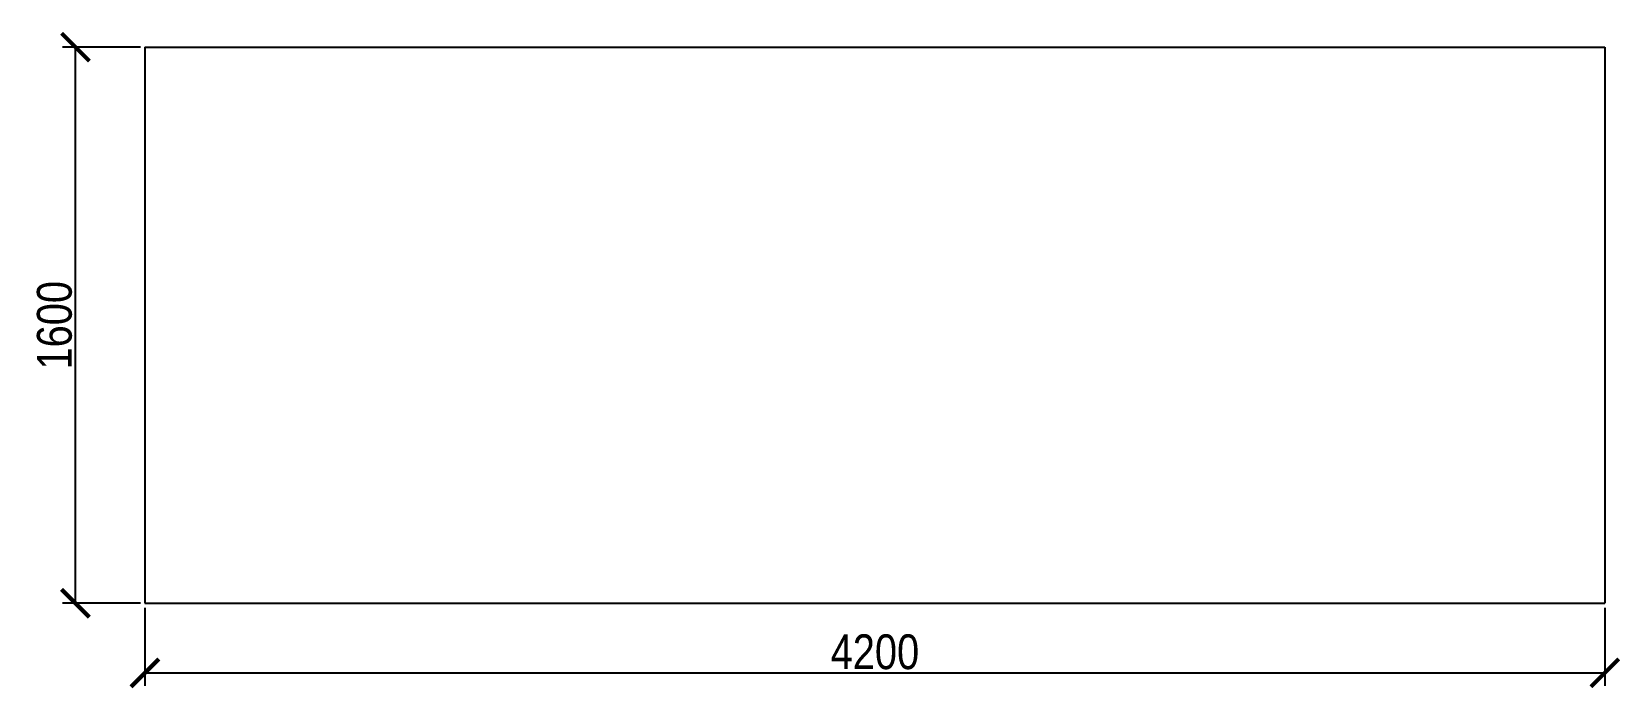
# Model space of a CAD drawing. Header units: metres. Extents: x -60 to 14.4, y -60.4 to 18.4.
# Drawn here: x -31.26 to 14.44, y -0.44 to 18.44 of the extents above; entities outside this region: 1.
import ezdxf

# ---------------------------------------------------------------- set-up
doc = ezdxf.new("R2010")
doc.units = ezdxf.units.M
doc.layers.add('WINDOW', color=7, linetype='Continuous')
doc.styles.add('OpenSansCondensed-Light', font='OpenSansCondensed-Light.ttf')
doc.dimstyles.new('EZDXF', dxfattribs={"dimtxt": 0.25, "dimasz": 0.175, "dimexe": 0.375, "dimexo": 0.125, "dimgap": 0.1, "dimtad": 1, "dimlfac": 100, "dimzin": 12, "dimdsep": 46, "dimtxsty": 'OpenSansCondensed-Light', "dimblk": 'ARCHTICK', "dimcen": 2.5, "dimazin": 3, "dimtfac": 0.5, "dimtmove": 2, "dimatfit": 3})

# ---------------------------------------------------------------- blocks, each defined once
blk = doc.blocks.new('_ARCHTICK')
at = {"color": 0, "linetype": 'BYBLOCK', "const_width": 0.15}
blk.add_lwpolyline([(-0.5, -0.5), (0.5, 0.5)], dxfattribs=at)

msp = doc.modelspace()

# ---------------------------------------------------------------- linework, layer by layer
at = {"layer": 'WINDOW'}
for points in [[(-28, 18), (-28, 17.8), (-28, 17.6), (-28, 17.4), (-28, 17.2), (-28, 17), (-28, 16.8), (-28, 16.6), (-28, 16.4), (-28, 16.2), (-28, 16), (-28, 15.8), (-28, 15.6), (-28, 15.4), (-28, 15.2), (-28, 15), (-28, 14.8), (-28, 14.6), (-28, 14.4), (-28, 14.2), (-28, 14), (-28, 13.8), (-28, 13.6), (-28, 13.4), (-28, 13.2), (-28, 13), (-28, 12.8), (-28, 12.6), (-28, 12.4), (-28, 12.2), (-28, 12), (-28, 11.8), (-28, 11.6), (-28, 11.4), (-28, 11.2), (-28, 11), (-28, 10.8), (-28, 10.6), (-28, 10.4), (-28, 10.2), (-28, 10), (-28, 9.8), (-28, 9.6), (-28, 9.4), (-28, 9.2), (-28, 9), (-28, 8.8), (-28, 8.6), (-28, 8.4), (-28, 8.2), (-28, 8), (-28, 7.8), (-28, 7.6), (-28, 7.4), (-28, 7.2), (-28, 7), (-28, 6.8), (-28, 6.6), (-28, 6.4), (-28, 6.2), (-28, 6), (-28, 5.8), (-28, 5.6), (-28, 5.4), (-28, 5.2), (-28, 5), (-28, 4.8), (-28, 4.6), (-28, 4.4), (-28, 4.2), (-28, 4), (-28, 3.8), (-28, 3.6), (-28, 3.4), (-28, 3.2), (-28, 3), (-28, 2.8), (-28, 2.6), (-28, 2.4), (-28, 2.2), (-28, 2)], [(-28, 18), (-27.8, 18), (-27.6, 18), (-27.4, 18), (-27.2, 18), (-27, 18), (-26.8, 18), (-26.6, 18), (-26.4, 18), (-26.2, 18), (-26, 18), (-25.8, 18), (-25.6, 18), (-25.4, 18), (-25.2, 18), (-25, 18), (-24.8, 18), (-24.6, 18), (-24.4, 18), (-24.2, 18), (-24, 18), (-23.8, 18), (-23.6, 18), (-23.4, 18), (-23.2, 18), (-23, 18), (-22.8, 18), (-22.6, 18), (-22.4, 18), (-22.2, 18), (-22, 18), (-21.8, 18), (-21.6, 18), (-21.4, 18), (-21.2, 18), (-21, 18), (-20.8, 18), (-20.6, 18), (-20.4, 18), (-20.2, 18), (-20, 18), (-19.8, 18), (-19.6, 18), (-19.4, 18), (-19.2, 18), (-19, 18), (-18.8, 18), (-18.6, 18), (-18.4, 18), (-18.2, 18), (-18, 18), (-17.8, 18), (-17.6, 18), (-17.4, 18), (-17.2, 18), (-17, 18), (-16.8, 18), (-16.6, 18), (-16.4, 18), (-16.2, 18), (-16, 18), (-15.8, 18), (-15.6, 18), (-15.4, 18), (-15.2, 18), (-15, 18), (-14.8, 18), (-14.6, 18), (-14.4, 18), (-14.2, 18), (-14, 18), (-13.8, 18), (-13.6, 18), (-13.4, 18), (-13.2, 18), (-13, 18), (-12.8, 18), (-12.6, 18), (-12.4, 18), (-12.2, 18), (-12, 18), (-11.8, 18), (-11.6, 18), (-11.4, 18), (-11.2, 18), (-11, 18), (-10.8, 18), (-10.6, 18), (-10.4, 18), (-10.2, 18), (-10, 18), (-9.8, 18), (-9.6, 18), (-9.4, 18), (-9.2, 18), (-9, 18), (-8.8, 18), (-8.6, 18), (-8.4, 18), (-8.2, 18), (-8, 18), (-7.8, 18), (-7.6, 18), (-7.4, 18), (-7.2, 18), (-7, 18), (-6.8, 18), (-6.6, 18), (-6.4, 18), (-6.2, 18), (-6, 18), (-5.8, 18), (-5.6, 18), (-5.4, 18), (-5.2, 18), (-5, 18), (-4.8, 18), (-4.6, 18), (-4.4, 18), (-4.2, 18), (-4, 18), (-3.8, 18), (-3.6, 18), (-3.4, 18), (-3.2, 18), (-3, 18), (-2.8, 18), (-2.6, 18), (-2.4, 18), (-2.2, 18), (-2, 18), (-1.8, 18), (-1.6, 18), (-1.4, 18), (-1.2, 18), (-1, 18), (-0.8, 18), (-0.6, 18), (-0.4, 18), (-0.2, 18), (0, 18), (0.2, 18), (0.4, 18), (0.6, 18), (0.8, 18), (1, 18), (1.2, 18), (1.4, 18), (1.6, 18), (1.8, 18), (2, 18), (2.2, 18), (2.4, 18), (2.6, 18), (2.8, 18), (3, 18), (3.2, 18), (3.4, 18), (3.6, 18), (3.8, 18), (4, 18), (4.2, 18), (4.4, 18), (4.6, 18), (4.8, 18), (5, 18), (5.2, 18), (5.4, 18), (5.6, 18), (5.8, 18), (6, 18), (6.2, 18), (6.4, 18), (6.6, 18), (6.8, 18), (7, 18), (7.2, 18), (7.4, 18), (7.6, 18), (7.8, 18), (8, 18), (8.2, 18), (8.4, 18), (8.6, 18), (8.8, 18), (9, 18), (9.2, 18), (9.4, 18), (9.6, 18), (9.8, 18), (10, 18), (10.2, 18), (10.4, 18), (10.6, 18), (10.8, 18), (11, 18), (11.2, 18), (11.4, 18), (11.6, 18), (11.8, 18), (12, 18), (12.2, 18), (12.4, 18), (12.6, 18), (12.8, 18), (13, 18), (13.2, 18), (13.4, 18), (13.6, 18), (13.8, 18), (14, 18)], [(14, 18), (14, 17.8), (14, 17.6), (14, 17.4), (14, 17.2), (14, 17), (14, 16.8), (14, 16.6), (14, 16.4), (14, 16.2), (14, 16), (14, 15.8), (14, 15.6), (14, 15.4), (14, 15.2), (14, 15), (14, 14.8), (14, 14.6), (14, 14.4), (14, 14.2), (14, 14), (14, 13.8), (14, 13.6), (14, 13.4), (14, 13.2), (14, 13), (14, 12.8), (14, 12.6), (14, 12.4), (14, 12.2), (14, 12), (14, 11.8), (14, 11.6), (14, 11.4), (14, 11.2), (14, 11), (14, 10.8), (14, 10.6), (14, 10.4), (14, 10.2), (14, 10), (14, 9.8), (14, 9.6), (14, 9.4), (14, 9.2), (14, 9), (14, 8.8), (14, 8.6), (14, 8.4), (14, 8.2), (14, 8), (14, 7.8), (14, 7.6), (14, 7.4), (14, 7.2), (14, 7), (14, 6.8), (14, 6.6), (14, 6.4), (14, 6.2), (14, 6), (14, 5.8), (14, 5.6), (14, 5.4), (14, 5.2), (14, 5), (14, 4.8), (14, 4.6), (14, 4.4), (14, 4.2), (14, 4), (14, 3.8), (14, 3.6), (14, 3.4), (14, 3.2), (14, 3), (14, 2.8), (14, 2.6), (14, 2.4), (14, 2.2), (14, 2)], [(-28, 2), (-27.8, 2), (-27.6, 2), (-27.4, 2), (-27.2, 2), (-27, 2), (-26.8, 2), (-26.6, 2), (-26.4, 2), (-26.2, 2), (-26, 2), (-25.8, 2), (-25.6, 2), (-25.4, 2), (-25.2, 2), (-25, 2), (-24.8, 2), (-24.6, 2), (-24.4, 2), (-24.2, 2), (-24, 2), (-23.8, 2), (-23.6, 2), (-23.4, 2), (-23.2, 2), (-23, 2), (-22.8, 2), (-22.6, 2), (-22.4, 2), (-22.2, 2), (-22, 2), (-21.8, 2), (-21.6, 2), (-21.4, 2), (-21.2, 2), (-21, 2), (-20.8, 2), (-20.6, 2), (-20.4, 2), (-20.2, 2), (-20, 2), (-19.8, 2), (-19.6, 2), (-19.4, 2), (-19.2, 2), (-19, 2), (-18.8, 2), (-18.6, 2), (-18.4, 2), (-18.2, 2), (-18, 2), (-17.8, 2), (-17.6, 2), (-17.4, 2), (-17.2, 2), (-17, 2), (-16.8, 2), (-16.6, 2), (-16.4, 2), (-16.2, 2), (-16, 2), (-15.8, 2), (-15.6, 2), (-15.4, 2), (-15.2, 2), (-15, 2), (-14.8, 2), (-14.6, 2), (-14.4, 2), (-14.2, 2), (-14, 2), (-13.8, 2), (-13.6, 2), (-13.4, 2), (-13.2, 2), (-13, 2), (-12.8, 2), (-12.6, 2), (-12.4, 2), (-12.2, 2), (-12, 2), (-11.8, 2), (-11.6, 2), (-11.4, 2), (-11.2, 2), (-11, 2), (-10.8, 2), (-10.6, 2), (-10.4, 2), (-10.2, 2), (-10, 2), (-9.8, 2), (-9.6, 2), (-9.4, 2), (-9.2, 2), (-9, 2), (-8.8, 2), (-8.6, 2), (-8.4, 2), (-8.2, 2), (-8, 2), (-7.8, 2), (-7.6, 2), (-7.4, 2), (-7.2, 2), (-7, 2), (-6.8, 2), (-6.6, 2), (-6.4, 2), (-6.2, 2), (-6, 2), (-5.8, 2), (-5.6, 2), (-5.4, 2), (-5.2, 2), (-5, 2), (-4.8, 2), (-4.6, 2), (-4.4, 2), (-4.2, 2), (-4, 2), (-3.8, 2), (-3.6, 2), (-3.4, 2), (-3.2, 2), (-3, 2), (-2.8, 2), (-2.6, 2), (-2.4, 2), (-2.2, 2), (-2, 2), (-1.8, 2), (-1.6, 2), (-1.4, 2), (-1.2, 2), (-1, 2), (-0.8, 2), (-0.6, 2), (-0.4, 2), (-0.2, 2), (0, 2), (0.2, 2), (0.4, 2), (0.6, 2), (0.8, 2), (1, 2), (1.2, 2), (1.4, 2), (1.6, 2), (1.8, 2), (2, 2), (2.2, 2), (2.4, 2), (2.6, 2), (2.8, 2), (3, 2), (3.2, 2), (3.4, 2), (3.6, 2), (3.8, 2), (4, 2), (4.2, 2), (4.4, 2), (4.6, 2), (4.8, 2), (5, 2), (5.2, 2), (5.4, 2), (5.6, 2), (5.8, 2), (6, 2), (6.2, 2), (6.4, 2), (6.6, 2), (6.8, 2), (7, 2), (7.2, 2), (7.4, 2), (7.6, 2), (7.8, 2), (8, 2), (8.2, 2), (8.4, 2), (8.6, 2), (8.8, 2), (9, 2), (9.2, 2), (9.4, 2), (9.6, 2), (9.8, 2), (10, 2), (10.2, 2), (10.4, 2), (10.6, 2), (10.8, 2), (11, 2), (11.2, 2), (11.4, 2), (11.6, 2), (11.8, 2), (12, 2), (12.2, 2), (12.4, 2), (12.6, 2), (12.8, 2), (13, 2), (13.2, 2), (13.4, 2), (13.6, 2), (13.8, 2), (14, 2)]]:
    msp.add_lwpolyline(points, dxfattribs=at)

# ---------------------------------------------------------------- texts
msp.add_text('Thickness (X) 2.10; print -0.05/side vs slot; bond with 2-part epoxy; 0.3x45 outer chamfer', height=1.2).set_placement((-60, -60))

# ---------------------------------------------------------------- dimensions: what is measured, and where the dimension line sits
msp.add_linear_dim(base=(-30, 2), p1=(-28, 2), p2=(-28, 18), angle=90, dimstyle='EZDXF', override={"dimtxt": 1, "dimasz": 0.8}).render()
msp.add_linear_dim(base=(-28, 0), p1=(-28, 2), p2=(14, 2), dimstyle='EZDXF', override={"dimtxt": 1, "dimasz": 0.8}).render()

doc.saveas('drawing.dxf')
